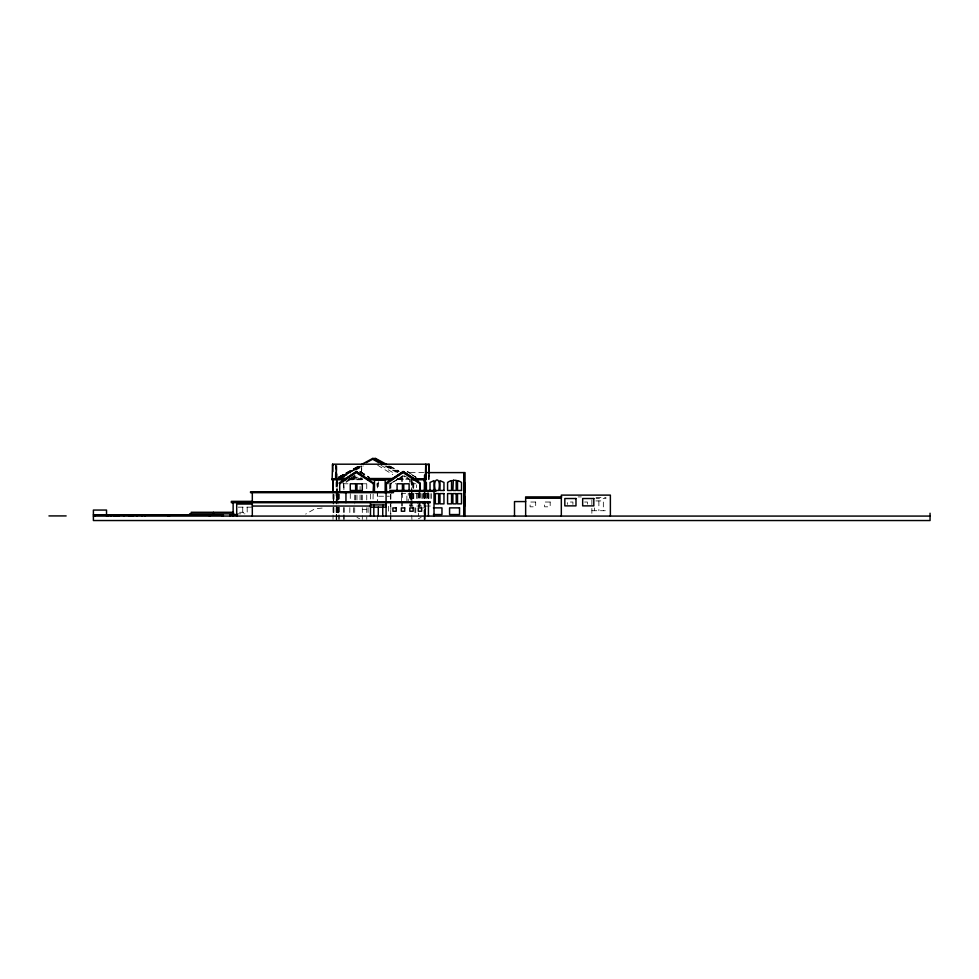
<?xml version="1.0" encoding="UTF-8"?>
<svg xmlns="http://www.w3.org/2000/svg" width="979" height="979" viewBox="0 0 979 979"><rect width="100%" height="100%" fill="white"/><g stroke="black" fill="none" stroke-linecap="round" stroke-linejoin="round"><path stroke-width="0.73" stroke-dasharray="4.89 3.67" d="M400.803 479.759L400.803 478.535M361.863 466.799L361.643 466.09L361.826 473.065M335.234 477.776L335.552 465.686L335.87 477.776M336.152 477.948L336.446 466.799L335.552 466.799M361.435 473.065L361.63 466.09L361.63 466.799M335.43 477.519L335.809 465.674M336.348 477.887L336.703 466.653M396.287 479.759L403.177 479.294M428.704 474.558L428.569 479.759L428.557 479M336.36 496.01L336.446 494.897L336.531 496.01M360.296 472.637L359.807 471.902L360.798 471.902L360.15 472.637L359.648 471.902M377.821 483.051L377.319 489.794M377.478 483.785L377.967 483.051L376.866 483.785L377.453 489.794M354.325 475.696L349.479 479L362.487 479M346.003 481.411L354.606 475.672M343.886 489.733L343.886 483.785L355.977 475.831M390.254 483.785L394.745 480.787M397.45 479.294L390.694 483.785L390.694 488.288M399.542 477.972L402.039 476.32M390.829 488.288L390.829 483.785L402.785 475.831M339.468 476.944L345.734 473.053M342.748 476.944L360.345 466.028M338.71 477.116L357.886 466.469M340.325 477.067L359.599 466.396L338.404 477.776M338.208 477.165L358.755 465.955M339.554 477.177L360.15 465.943M338.979 478.535L362.034 465.955M342.846 477.177L350.568 472.967M355.72 470.153L363.442 465.943M341.169 477.116L361.018 466.469M336.715 470.079L336.788 476.651M360.296 471.572L369.364 477.311M360.798 471.902L368.997 477.471M410.25 472.6L424.164 472.6M339.48 477.238L345.306 477.238M353.199 477.238L359.024 477.238M351.73 477.948L361.618 477.948M349.295 478.535L362.108 478.535M397.462 478.535L409.112 478.535M397.131 479L403.164 478.535L403.164 479.759M349.307 479.294L362.756 479.294M397.156 479.294L409.259 479.294L402.822 475.782M348.194 479.759L364.078 479.759M343.103 483.785L349.209 483.785M361.41 483.785L369.218 483.785M386.778 483.785L395.944 483.785M410.899 483.785L416.038 483.785M428.459 493.6L408.219 493.6L408.219 500.918M378.665 496.231L389.361 496.231M578.124 496.904L581.33 496.904M596.076 497.565L605.903 497.565L605.903 498.458L596.076 498.458M595.905 500.918L603.333 500.918L603.333 510.72M584.622 502.031L587.4 502.031L587.4 504.43M430.307 506.045L409.699 506.045L409.699 501.578M425.07 506.265L425.167 516.08M238.264 507.159L252.313 507.159M422.879 507.868L425.718 507.868L425.718 514.55M322.152 508.077L315.018 508.75L305.656 514.097M362.303 509.606L366.758 509.606M591.867 510.72L605.903 510.72L605.903 513.4M239.537 512.286L243.612 512.286L243.612 513.84M235.927 513.84L244.958 513.84M359.623 518.748L356.956 517.414M418.412 518.748L421.092 517.414M387.219 466.469L397.804 472.147M389.495 465.955L398.722 470.997M388.112 465.967L398.698 471.743M386.179 465.943L397.719 472.233M404.131 475.733L407.974 477.838M384.796 465.943L396.385 472.27M390.352 466.469L399.297 471.437M381.002 465.245L395.075 473.983M400.191 477.152L403.617 479.294M377.71 465.245L392.799 474.607M416.063 477.348L407.203 471.572L415.757 477.311M360.394 471.572L369.254 477.348M407.57 471.572L416.173 477.311M360.737 472.637L367.92 477.422M390.352 483.051L390.854 483.785M343.543 483.051L344.021 489.733M343.396 483.051L343.886 483.785M342.931 483.051L343.433 483.785M429.365 474.558L429.5 479.759L429.353 475.402M428.459 475.072L428.594 479.294M350.666 479L350.641 479.294M336.752 465.245L337.155 477.887M335.907 465.674L336.335 479M336.446 466.799L336.739 477.948M598.879 500.918L598.879 510.72M594.412 507.917L594.412 510.72M591.867 499.853L591.867 514.599M572.911 504.43L572.911 502.031L567.343 502.031L567.343 504.43M431.335 493.6L431.335 500.918M430.026 493.6L430.026 500.918M428.594 492.67L428.459 500.918M428.361 493.6L428.361 503.855M428.227 493.6L428.227 503.855M427.933 493.6L427.958 503.855M427.688 492.67L427.823 503.855M426.403 493.6L426.403 500.918M425.302 492.67L425.18 500.918M425.302 501.578L425.302 513.473M425.302 514.954L425.302 519.421M425.07 493.6L425.045 500.918M424.8 493.6L424.935 503.855M424.874 514.55L424.849 507.648L424.69 514.55M424.641 493.6L424.666 503.855M424.409 492.67L424.556 514.55M424.409 514.954L424.409 519.421L424.262 517.193M424.262 492.596L424.262 499.926M424.262 501.395L424.262 514.611M424.127 492.694L424.127 500.122M424.127 501.603L424.127 513.486M424.127 514.966L424.127 519.421M423.736 493.6L423.736 503.855M422.426 493.6L422.426 503.855M421.092 493.6L421.092 500.918M419.954 492.694L419.954 500.122M419.954 501.603L419.954 506.057M419.82 492.694L419.82 500.122M419.82 501.603L419.82 506.057M419.599 492.67L419.599 507.293M419.085 493.6L419.085 503.855M418.412 492.67L418.412 502.912M418.412 504.369L418.412 507.293M418.412 513.143L418.412 516.08M417.752 493.6L417.788 503.855M416.454 484.838L416.454 487.664M416.454 493.6L416.454 500.918M415.769 507.868L415.769 514.55M414.9 507.648L414.9 514.55M413.774 482.451L413.774 487.799M413.774 493.6L413.774 500.918M413.566 483.785L413.566 490.479M413.566 493.6L413.566 500.918M412.477 482.451L412.477 487.799M412.477 493.6L412.477 500.918M412.086 479.294L412.086 488.203M412.086 489.696L411.939 500.918M412.086 501.578L412.086 506.045M411.804 480.224L411.829 487.542M411.804 493.6L411.829 503.855M411.731 515.211L411.914 519.421M411.596 480.224L411.547 491.177M411.547 492.67L411.694 503.855M411.474 479.294L411.474 488.203M411.474 489.696L411.474 500.098M411.474 501.578L411.474 506.045M410.311 500.098L410.311 492.67L410.189 500.918M410.25 479.294L410.25 482.255M409.993 493.6L409.956 500.918M409.699 479.294L409.699 482.255M409.699 492.67L409.76 500.918M406.885 500.918L406.885 493.6L401.537 493.6L401.537 500.918M402.638 476.614L402.565 482.255M402.565 492.67L402.565 500.098M402.565 501.578L402.565 506.045M401.329 476.614L401.402 482.255M401.402 492.67L401.402 500.098M401.402 501.578L401.402 506.045M390.829 494.297L390.829 500.306M390.829 504.662L390.829 514.648M390.829 516.08L390.829 519.421M390.694 494.297L390.694 500.306M390.694 501.811L390.694 513.547M390.694 515.015L390.694 519.421M389.361 484.593L389.361 488.949M388.602 506.265L388.602 514.673M378.665 481.68L378.665 488.949M377.453 491.299L377.453 500.306M377.453 517.193L377.453 519.421M377.319 491.299L377.319 500.306M373.146 494.126L373.011 500.122M370.478 494.101L370.478 499.828M368.092 507.648L368.092 514.55M366.758 483.785L366.758 489.133M366.758 495.068L366.758 500.918M366.758 507.648L366.758 513.486M366.758 517.193L366.758 519.421M362.303 495.117L362.303 501.187M362.303 507.648L362.303 514.55M362.303 515.774L362.303 519.421M361.41 495.068L361.41 500.918M360.076 486.465L360.076 490.479M360.076 495.068L360.076 500.918M356.956 495.117L356.956 501.187M355.622 495.117L355.622 501.187M354.716 495.068L354.716 503.855M354.716 507.648L354.716 514.55M353.382 507.648L353.382 514.55M350.274 493.6L350.274 501.187M349.821 507.648L349.821 514.55M344.021 507.538L344.021 513.486M344.021 514.966L344.021 519.421M343.886 507.538L343.886 513.486M343.886 514.966L343.886 519.421M339.566 494.175L339.701 500.122M339.566 507.159L339.566 514.587M339.566 514.966L339.701 519.421M338.538 494.15L338.538 500.098M338.538 507.526L338.538 513.473M338.538 514.954L338.538 519.421M338.293 493.6L338.404 500.918M338.391 507.648L338.391 514.55M338.134 495.068L338.159 503.855M338.244 507.648L338.098 514.55L337.951 507.648M338.024 493.6L338 500.918M337.767 495.068L337.865 500.918M337.779 507.648L337.779 514.55M337.633 482.255L337.633 492.67M337.633 494.15L337.633 500.098M337.633 507.526L337.633 516.447M337.07 480.224L337.204 489.586M337.204 491.054L337.07 500.918M337.204 507.244L337.204 514.599M336.972 480.224L337.045 492.67M337.045 494.15L336.972 503.855M337.045 507.526L337.045 516.447M336.788 480.224L336.813 490.479M336.739 491.177L336.837 500.918M336.739 507.526L336.764 514.55M336.739 514.954L336.739 519.421M336.543 481.644L336.568 490.479M336.568 493.6L336.641 503.818M336.605 507.501L336.605 514.648M336.531 514.954L336.531 519.421M336.25 481.644L336.274 490.479M336.299 491.177L336.274 503.855M336.36 506.045L336.286 514.648M336.446 514.954L336.36 519.421M336.152 482.255L336.152 489.696M336.152 491.177L336.152 500.098M336.152 507.526L336.152 513.473M336.152 514.954L336.152 519.421M333.912 494.15L333.912 500.098M333.912 507.526L333.912 516.447M333.79 495.068L333.68 503.855L333.411 495.068M333.631 507.648L333.606 514.55M333.484 507.648L333.46 514.55M333.252 495.068L333.276 503.855M333.337 507.648L333.301 514.55M333.019 494.15L333.141 503.855M333.019 507.526L333.166 514.55M333.019 514.954L333.019 519.421M247.185 507.159L247.185 514.587M242.731 507.159L242.731 514.587M535.684 502.031L530.104 502.031L530.104 506.816L535.684 506.816L535.684 502.031M550.174 502.031L544.593 502.031L544.593 506.816L550.174 506.816L550.174 502.031M410.311 506.045L410.311 501.578L410.25 506.045"/><path stroke-width="1.47" d="M333.044 479.759L333.056 479M361.447 464.487L372.656 458.466L375.581 458.466L375.569 459.224L385.542 464.572M426.22 479L426.22 479.759L425.755 464.193L425.29 479.759L413.187 479.759M345.012 479.759L332.114 479.759L332.579 464.193L429.035 464.193L429.316 473.077M346.444 478.535L332.101 479L332.114 479.759M366.379 478.535L393.252 478.535M413.187 478.535L425.278 479L425.29 479.759M424.409 491.177L424.543 475.072M428.753 473.958L429.035 464.193M373.146 483.785L373.635 483.051L373.146 491.213M373.476 483.785L356.27 472.637L339.701 483.785L339.064 483.051L356.27 471.572L367.553 479M414.362 479L403.079 471.572L385.873 483.051L386.387 491.213M345.244 479L356.637 471.572M392.053 479L403.446 471.572M366.427 462.565L372.669 459.224L378.689 462.565M332.579 465.245L333.472 465.245M428.141 465.245L429.035 465.245L429.316 473.958M425.461 472.6L465.049 472.6L465.049 516.398M344.853 479.294L333.019 479.294L333.019 492.67M367.884 479.294L391.771 479.294M413.199 479.294L424.409 479.294M367.871 479.759L391.759 479.759M333.141 480.224L333.141 490.479M424.531 480.224L425.18 480.224M464.658 482.855L464.572 492.67M464.572 496.231L464.658 506.045M561.762 496.904L525.65 496.904L525.65 516.08M525.65 498.238L561.322 498.238M252.741 501.358L231.35 501.358L231.35 502.692L430.222 502.692L430.222 501.811L250.526 501.811L250.526 502.692M525.65 501.578L514.501 501.578L514.501 516.08M252.313 504.038L236.71 504.038L236.71 516.08M370.478 504.931L386.081 504.931M252.313 506.045L370.478 506.045M370.478 507.159L386.081 507.159M433.44 507.868L441.97 507.868L441.97 514.55L433.44 514.55M233.54 512.286L191.211 512.286L191.211 513.84M189.571 513.84L234.079 513.84M93.397 514.734L223.334 514.734L223.334 516.08M237.567 514.734L230.016 514.734L230.016 516.08M48.95 515.921L66.144 515.921M93.397 516.08L930.05 516.08M375.581 458.466L386.791 464.487M372.656 458.466L383.511 464.487M404.719 472.392L418.241 481.411M403.079 471.572L420.297 483.051L419.82 491.213M356.27 471.572L373.488 483.051M425.216 476.479L425.302 491.177M332.579 464.193L332.811 471.597M930.05 513.229L930.05 520.534L93.397 520.534L93.397 510.059L106.527 510.059L106.527 516.08M610.37 516.08L610.37 495.117L561.322 495.117L561.322 516.08M463.74 472.6L463.74 516.398M435.802 490.43L435.802 491.323L389.875 491.323L389.875 490.43L438.641 490.479C442.031 476.443 431.959 476.443 435.337 490.479M434.003 490.479L434.003 480.616L430.026 482.451L430.026 490.479M434.015 491.323L434.015 516.08M428.435 502.692L428.435 516.08M426.403 490.479L426.403 482.451A12.005 11.993 0 0 0 424.25 481.227M425.045 480.224L425.07 490.479M424.91 480.224L424.776 490.479M424.666 480.224L424.641 490.479M419.954 491.213L419.954 483.785L403.079 472.637L386.362 483.785L386.521 491.213M409.112 490.479L409.112 483.785L403.764 483.785L403.764 490.479M402.43 490.479L402.43 483.785L397.082 483.785L397.082 490.479M391.649 491.323L391.649 492.67M391.649 501.811L391.649 502.692M386.081 492.67L386.081 516.08M385.175 491.287L385.175 480.224L374.48 480.224L374.48 491.287M384.294 491.776L384.294 492.67M382.74 504.931L382.74 516.08M378.273 507.159L378.273 516.08M373.819 504.931L373.819 516.08M370.478 502.692L370.478 516.08M345.954 492.67L345.954 502.692M344.167 491.776L344.167 492.67M339.701 482.72L339.701 491.213M252.313 492.67L252.313 516.08M233.137 502.692L233.137 516.08M221.988 514.734L221.988 516.08M213.398 512.286L213.398 513.84M209.947 514.734L209.947 516.08M209.408 514.734L209.408 516.08M169.514 514.734L169.514 516.08M168.168 514.734L168.168 516.08M144.88 514.734L144.88 516.08M142.102 514.734L142.102 516.08M136.815 514.734L136.815 516.08M133.217 514.734L133.217 516.08M131.149 514.734L131.149 516.08M129.974 514.734L129.974 516.08M128.641 514.734L128.641 516.08M123.66 514.734L123.66 516.08M118.838 514.734L118.838 516.08M117.039 514.734L117.039 516.08M115.877 514.734L115.877 516.08M115.412 514.734L115.412 516.08M113.98 514.734L113.98 516.08M110.86 514.734L110.86 516.08M110.603 514.734L110.603 516.08M108.277 514.734L108.277 516.08M107.078 514.734L107.078 516.08M106.772 514.734L106.772 516.08M94.73 514.734L94.73 516.08M451.552 480.616L450.891 480.787A12.005 11.993 0 0 0 447.587 482.451L447.587 490.479L451.552 490.479L451.552 480.616M453.314 480.285L452.898 490.479L456.202 490.479L456.202 480.346L453.314 480.285M355.622 483.785L350.274 483.785L350.274 490.479L355.622 490.479L355.622 483.785M362.303 483.785L356.956 483.785L356.956 490.479L362.303 490.479L362.303 483.785M443.964 490.479L439.987 490.479L439.987 480.616L443.964 482.451L443.964 490.479M461.513 490.479L457.536 490.479L457.536 480.616L458.209 480.787A12.005 11.993 0 0 1 461.513 482.451L461.513 490.479M393.436 491.776L250.526 491.776L250.526 492.67L393.436 492.67L393.436 491.776M438.641 493.6L435.337 493.6L435.337 503.855L438.641 503.855L438.641 493.6M443.964 493.6L439.987 493.6L439.987 503.855L443.964 503.855L443.964 493.6M451.552 493.6L447.587 493.6L447.587 503.855L451.552 503.855L451.552 493.6M456.202 493.6L452.898 493.6L452.898 503.855L456.202 503.855L456.202 493.6M461.513 493.6L457.536 493.6L457.536 503.855L461.513 503.855L461.513 493.6M575.982 498.519L564.834 498.519L564.834 505.874L575.982 505.874L575.982 498.519M593.812 498.519L582.664 498.519L582.664 505.874L593.812 505.874L593.812 498.519M396.226 507.905L392.885 507.905L392.885 511.246L396.226 511.246L396.226 507.905M404.694 507.905L401.353 507.905L401.353 511.246L404.694 511.246L404.694 507.905M413.162 507.905L409.822 507.905L409.822 511.246L413.162 511.246L413.162 507.905M421.643 507.905L418.29 507.905L418.29 511.246L421.643 511.246L421.643 507.905M459.53 507.868L449.569 507.868L449.569 514.55L459.53 514.55L459.53 507.868"/></g></svg>
